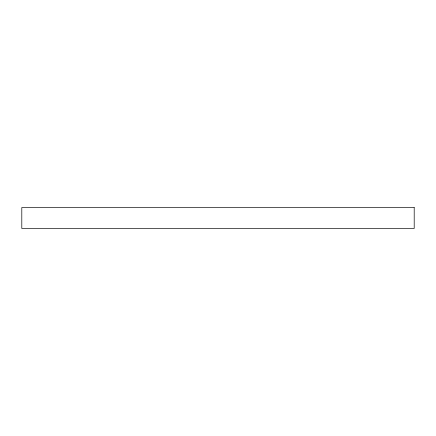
<?xml version="1.0" encoding="UTF-8"?>
<svg xmlns="http://www.w3.org/2000/svg" width="436" height="436" viewBox="0 0 436 436"><rect width="100%" height="100%" fill="white"/><g stroke="black" fill="none" stroke-linecap="round" stroke-linejoin="round"><path stroke-width="0.65" d="M414.2 207.536L21.8 207.536L21.8 228.464L414.2 228.464L414.2 207.536"/></g></svg>
